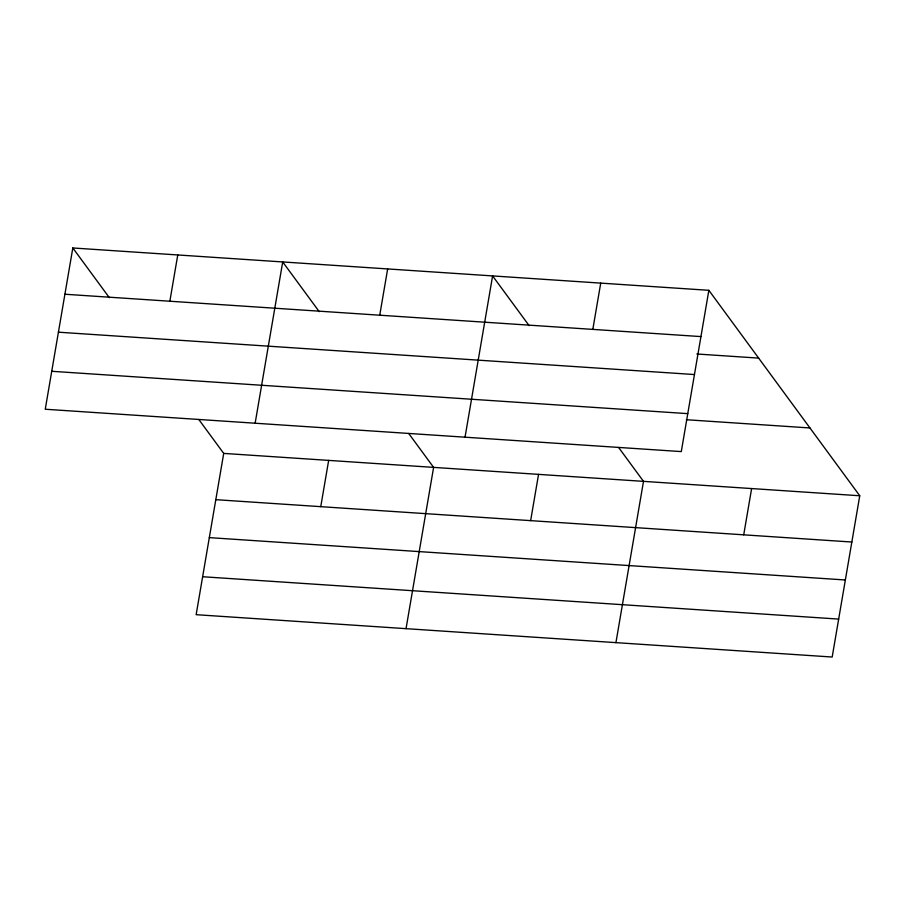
<?xml version="1.0" encoding="UTF-8"?>
<svg xmlns="http://www.w3.org/2000/svg" width="905" height="905" viewBox="0 0 905 905"><rect width="100%" height="100%" fill="white"/><g stroke="black" fill="none" stroke-linecap="round" stroke-linejoin="round"><path stroke-width="1.36" d="M72.819 247.97L45.25 409.241L681.284 451.595L708.853 290.313L72.819 247.97L109.335 297.677M169.857 301.229L177.765 254.95M198.817 419.501L223.716 453.405L196.147 614.687L832.181 657.03L859.75 495.759L708.853 290.313M255.142 423.223L282.711 261.941L319.227 311.659M320.755 506.664L328.662 460.396M379.738 315.2L387.657 268.932M406.04 628.658L433.608 467.376L408.709 433.484M465.034 437.194L492.603 275.923L529.12 325.63M530.647 520.647L538.554 474.367M592.809 329.397L600.728 283.118M615.932 642.641L643.5 481.358L618.601 447.455M743.718 534.832L751.625 488.553M64.911 294.238L700.934 336.592M696.861 354.002L758.65 358.109M58.418 332.192L694.452 374.546M51.732 371.288L687.766 413.642M686.386 419.728L809.952 427.963M223.716 453.405L859.75 495.759M215.809 499.673L851.843 542.027M209.327 537.627L845.349 579.981M202.641 576.734L838.675 619.088"/></g></svg>
